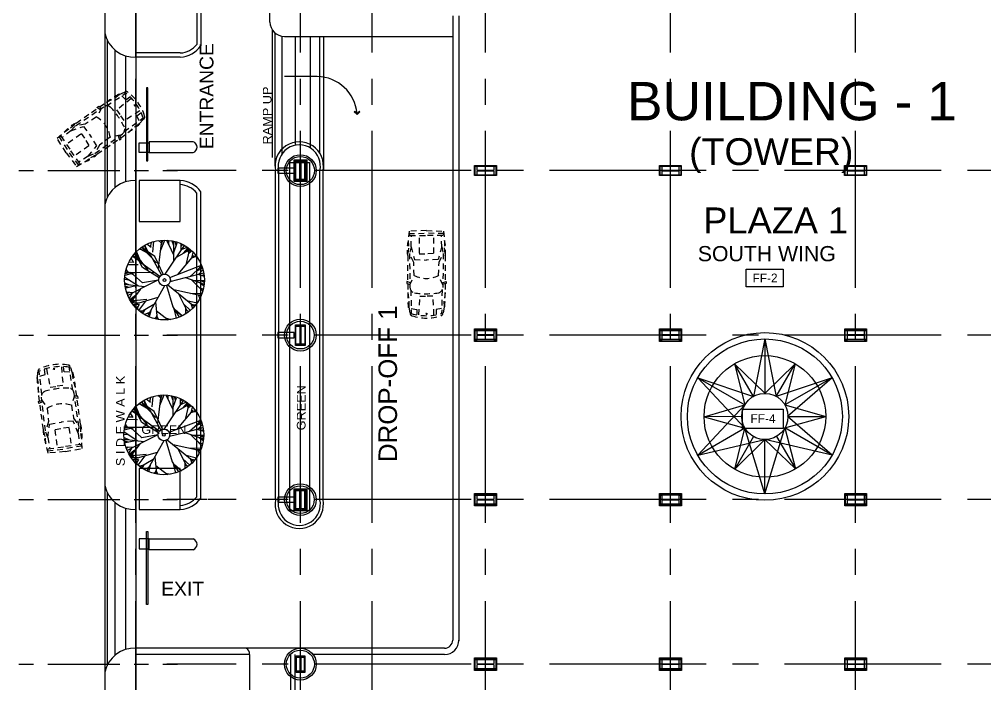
# Model space of a CAD drawing. Header units: millimetres. Extents: x 2148 to 2681, y 758 to 986.
# Drawn here: x 2287.37 to 2310.84, y 930.49 to 946.65 of the extents above; entities that cross this region are included whole.
import ezdxf

# ---------------------------------------------------------------- set-up
doc = ezdxf.new("R2010")
doc.units = ezdxf.units.MM
for name, pattern in [('CENTER2', [28.575, 19.05, -3.175, 3.175, -3.175]), ('HIDDEN', [0.375, 0.25, -0.125]), ('PHANTOMX2', [5, 2.5, -0.5, 0.5, -0.5, 0.5, -0.5])]:
    doc.linetypes.add(name, pattern=pattern)
for name, color, linetype in [('cladding', 2, 'Continuous'), ('COLUMN', 7, 'Continuous'), ('D', 1, 'Continuous'), ('DIM', 20, 'Continuous'), ('DR', 7, 'Continuous'), ('ELAYOUT', 4, 'Continuous'), ('FIXTURE', 1, 'Continuous'), ('grid', 241, 'PHANTOMX2'), ('HATCH', 8, 'Continuous'), ('S-BEAM-IDEN', 2, 'Continuous'), ('S-COLS', 6, 'Continuous'), ('S_GRID LINES', 252, 'Continuous'), ('TEXT', 6, 'Continuous'), ('WELD', 251, 'Continuous')]:
    doc.layers.add(name, color=color, linetype=linetype)
doc.styles.add('MMTX$0$ESMX$0$X-OPTA1D', font='x-opta1d')
doc.styles.add('SWISS', font='swissl.ttf')

# ---------------------------------------------------------------- blocks, each defined once
blk = doc.blocks.new('GF COLUMN')
at = {"layer": 'WELD'}
h = blk.add_hatch(color=256, dxfattribs=at)
h.paths.add_polyline_path([(7779, 40506, 0.357162), (7719, 40465), (7779, 40424)])
h.paths.add_polyline_path([(8221, 40506), (8221, 40424), (8281, 40465, 0.357162)])
h.paths.add_polyline_path([(8221, 39576), (8221, 39494, 0.357162), (8281, 39535)])
h.paths.add_polyline_path([(7779, 39576), (7719, 39535, 0.357162), (7779, 39494)])
h = blk.add_hatch(color=256, dxfattribs=at)
h.paths.add_polyline_path([(16494, 31779, 0.357162), (16535, 31719), (16576, 31779)])
h.paths.add_polyline_path([(16494, 32221), (16576, 32221), (16535, 32281, 0.357162)])
h.paths.add_polyline_path([(17424, 32221), (17506, 32221, 0.357162), (17465, 32281)])
h.paths.add_polyline_path([(17424, 31779), (17465, 31719, 0.357162), (17506, 31779)])
h = blk.add_hatch(color=256, dxfattribs=at)
h.paths.add_polyline_path([(25494, 31779, 0.357162), (25535, 31719), (25576, 31779)])
h.paths.add_polyline_path([(25494, 32221), (25576, 32221), (25535, 32281, 0.357162)])
h.paths.add_polyline_path([(26424, 32221), (26506, 32221, 0.357162), (26465, 32281)])
h.paths.add_polyline_path([(26424, 31779), (26465, 31719, 0.357162), (26506, 31779)])
h = blk.add_hatch(color=256, dxfattribs=at)
h.paths.add_polyline_path([(34494, 31779, 0.357162), (34535, 31719), (34576, 31779)])
h.paths.add_polyline_path([(34494, 32221), (34576, 32221), (34535, 32281, 0.357162)])
h.paths.add_polyline_path([(35424, 32221), (35506, 32221, 0.357162), (35465, 32281)])
h.paths.add_polyline_path([(35424, 31779), (35465, 31719, 0.357162), (35506, 31779)])
h = blk.add_hatch(color=256, dxfattribs=at)
h.paths.add_polyline_path([(7779, 24506, 0.357162), (7719, 24465), (7779, 24424)])
h.paths.add_polyline_path([(8221, 24506), (8221, 24424), (8281, 24465, 0.357162)])
h.paths.add_polyline_path([(8221, 23576), (8221, 23494, 0.357162), (8281, 23535)])
h.paths.add_polyline_path([(7779, 23576), (7719, 23535, 0.357162), (7779, 23494)])
h = blk.add_hatch(color=256, dxfattribs=at)
h.paths.add_polyline_path([(16494, 23779, 0.357162), (16535, 23719), (16576, 23779)])
h.paths.add_polyline_path([(16494, 24221), (16576, 24221), (16535, 24281, 0.357162)])
h.paths.add_polyline_path([(17424, 24221), (17506, 24221, 0.357162), (17465, 24281)])
h.paths.add_polyline_path([(17424, 23779), (17465, 23719, 0.357162), (17506, 23779)])
h = blk.add_hatch(color=256, dxfattribs=at)
h.paths.add_polyline_path([(25494, 23779, 0.357162), (25535, 23719), (25576, 23779)])
h.paths.add_polyline_path([(25494, 24221), (25576, 24221), (25535, 24281, 0.357162)])
h.paths.add_polyline_path([(26424, 24221), (26506, 24221, 0.357162), (26465, 24281)])
h.paths.add_polyline_path([(26424, 23779), (26465, 23719, 0.357162), (26506, 23779)])
h = blk.add_hatch(color=256, dxfattribs=at)
h.paths.add_polyline_path([(34494, 23779, 0.357162), (34535, 23719), (34576, 23779)])
h.paths.add_polyline_path([(34494, 24221), (34576, 24221), (34535, 24281, 0.357162)])
h.paths.add_polyline_path([(35424, 24221), (35506, 24221, 0.357162), (35465, 24281)])
h.paths.add_polyline_path([(35424, 23779), (35465, 23719, 0.357162), (35506, 23779)])
h = blk.add_hatch(color=256, dxfattribs=at)
h.paths.add_polyline_path([(16494, 15779, 0.357162), (16535, 15719), (16576, 15779)])
h.paths.add_polyline_path([(16494, 16221), (16576, 16221), (16535, 16281, 0.357162)])
h.paths.add_polyline_path([(17424, 16221), (17506, 16221, 0.357162), (17465, 16281)])
h.paths.add_polyline_path([(17424, 15779), (17465, 15719, 0.357162), (17506, 15779)])
h = blk.add_hatch(color=256, dxfattribs=at)
h.paths.add_polyline_path([(25494, 15779, 0.357162), (25535, 15719), (25576, 15779)])
h.paths.add_polyline_path([(25494, 16221), (25576, 16221), (25535, 16281, 0.357162)])
h.paths.add_polyline_path([(26424, 16221), (26506, 16221, 0.357162), (26465, 16281)])
h.paths.add_polyline_path([(26424, 15779), (26465, 15719, 0.357162), (26506, 15779)])
h = blk.add_hatch(color=256, dxfattribs=at)
h.paths.add_polyline_path([(34494, 15779, 0.357162), (34535, 15719), (34576, 15779)])
h.paths.add_polyline_path([(34494, 16221), (34576, 16221), (34535, 16281, 0.357162)])
h.paths.add_polyline_path([(35424, 16221), (35506, 16221, 0.357162), (35465, 16281)])
h.paths.add_polyline_path([(35424, 15779), (35465, 15719, 0.357162), (35506, 15779)])
at = {"layer": 'S-BEAM-IDEN', "elevation": 0}
for points in [[(7779, 40424), (7719, 40465), (7719, 39535), (7779, 39576)], [(8221, 40424), (8281, 40465), (8281, 39535), (8221, 39576)], [(7779, 24424), (7719, 24465), (7719, 23535), (7779, 23576)], [(8221, 24424), (8281, 24465), (8281, 23535), (8221, 23576)], [(16576, 24221), (16535, 24281), (17465, 24281), (17424, 24221)], [(16576, 23779), (16535, 23719), (17465, 23719), (17424, 23779)]]:
    blk.add_lwpolyline(points, close=True, dxfattribs=at)
at = {"layer": 'S-BEAM-IDEN'}
for points in [[(16576, 32221), (16535, 32281), (17465, 32281), (17424, 32221)], [(25576, 32221), (25535, 32281), (26465, 32281), (26424, 32221)], [(34576, 32221), (34535, 32281), (35465, 32281), (35424, 32221)], [(16576, 31779), (16535, 31719), (17465, 31719), (17424, 31779)], [(25576, 31779), (25535, 31719), (26465, 31719), (26424, 31779)], [(34576, 31779), (34535, 31719), (35465, 31719), (35424, 31779)], [(25576, 24221), (25535, 24281), (26465, 24281), (26424, 24221)], [(34576, 24221), (34535, 24281), (35465, 24281), (35424, 24221)], [(25576, 23779), (25535, 23719), (26465, 23719), (26424, 23779)], [(34576, 23779), (34535, 23719), (35465, 23719), (35424, 23779)], [(16576, 16221), (16535, 16281), (17465, 16281), (17424, 16221)], [(25576, 16221), (25535, 16281), (26465, 16281), (26424, 16221)], [(34576, 16221), (34535, 16281), (35465, 16281), (35424, 16221)], [(16576, 15779), (16535, 15719), (17465, 15719), (17424, 15779)], [(25576, 15779), (25535, 15719), (26465, 15719), (26424, 15779)], [(34576, 15779), (34535, 15719), (35465, 15719), (35424, 15779)]]:
    blk.add_lwpolyline(points, close=True, dxfattribs=at)
for centre, start, end in [((7774, 40449, 0), 85.0502, 163.6694), ((8226, 40449, 0), 16.3306, 94.9498), ((7774, 39551, 0), 196.3306, 274.9498), ((8226, 39551, 0), 265.0502, 343.6694), ((16551, 32226), 106.3306, 184.9498), ((17449, 32226), 355.0502, 73.6694), ((25551, 32226), 106.3306, 184.9498), ((26449, 32226), 355.0502, 73.6694), ((34551, 32226), 106.3306, 184.9498), ((35449, 32226), 355.0502, 73.6694), ((16551, 31774), 175.0502, 253.6694), ((17449, 31774), 286.3306, 4.9498), ((25551, 31774), 175.0502, 253.6694), ((26449, 31774), 286.3306, 4.9498), ((34551, 31774), 175.0502, 253.6694), ((35449, 31774), 286.3306, 4.9498), ((7774, 24449, 0), 85.0502, 163.6694), ((8226, 24449, 0), 16.3306, 94.9498), ((16551, 24226, 0), 106.3306, 184.9498), ((17449, 24226, 0), 355.0502, 73.6694), ((25551, 24226), 106.3306, 184.9498), ((26449, 24226), 355.0502, 73.6694), ((34551, 24226), 106.3306, 184.9498), ((35449, 24226), 355.0502, 73.6694), ((7774, 23551, 0), 196.3306, 274.9498), ((8226, 23551, 0), 265.0502, 343.6694), ((16551, 23774, 0), 175.0502, 253.6694), ((17449, 23774, 0), 286.3306, 4.9498), ((25551, 23774), 175.0502, 253.6694), ((26449, 23774), 286.3306, 4.9498), ((34551, 23774), 175.0502, 253.6694), ((35449, 23774), 286.3306, 4.9498), ((16551, 16226), 106.3306, 184.9498), ((17449, 16226), 355.0502, 73.6694), ((25551, 16226), 106.3306, 184.9498), ((26449, 16226), 355.0502, 73.6694), ((34551, 16226), 106.3306, 184.9498), ((35449, 16226), 355.0502, 73.6694), ((16551, 15774), 175.0502, 253.6694), ((17449, 15774), 286.3306, 4.9498), ((25551, 15774), 175.0502, 253.6694), ((26449, 15774), 286.3306, 4.9498), ((34551, 15774), 175.0502, 253.6694), ((35449, 15774), 286.3306, 4.9498)]:
    blk.add_arc(centre, 57.4, start, end, dxfattribs=at)
at = {"layer": 'S-COLS', "elevation": 0}
for points in [[(8000, 39494), (7779, 39494), (7779, 39576), (7948, 39576, 0.414214), (7977, 39605), (7977, 40395, 0.414214), (7948, 40424), (7779, 40424), (7779, 40506), (8221, 40506), (8221, 40424), (8052, 40424, 0.414214), (8023, 40395), (8023, 39605, 0.414214), (8052, 39576), (8221, 39576), (8221, 39494), (8000, 39494)], [(8000, 23494), (7779, 23494), (7779, 23576), (7948, 23576, 0.414214), (7977, 23605), (7977, 24395, 0.414214), (7948, 24424), (7779, 24424), (7779, 24506), (8221, 24506), (8221, 24424), (8052, 24424, 0.414214), (8023, 24395), (8023, 23605, 0.414214), (8052, 23576), (8221, 23576), (8221, 23494), (8000, 23494)], [(17506, 24000), (17506, 23779), (17424, 23779), (17424, 23948, 0.414214), (17395, 23977), (16605, 23977, 0.414214), (16576, 23948), (16576, 23779), (16494, 23779), (16494, 24221), (16576, 24221), (16576, 24052, 0.414214), (16605, 24023), (17395, 24023, 0.414214), (17424, 24052), (17424, 24221), (17506, 24221), (17506, 24000)]]:
    blk.add_lwpolyline(points, format="xyb", dxfattribs=at)
at = {"layer": 'S-COLS', "ltscale": 0.5}
for points in [[(17506, 40000), (17506, 39779), (17424, 39779), (17424, 39948, 0.414214), (17395, 39977), (16605, 39977, 0.414214), (16576, 39948), (16576, 39779), (16494, 39779), (16494, 40221), (16576, 40221), (16576, 40052, 0.414214), (16605, 40023), (17395, 40023, 0.414214), (17424, 40052), (17424, 40221), (17506, 40221), (17506, 40000)], [(26506, 40000), (26506, 39779), (26424, 39779), (26424, 39948, 0.414214), (26395, 39977), (25605, 39977, 0.414214), (25576, 39948), (25576, 39779), (25494, 39779), (25494, 40221), (25576, 40221), (25576, 40052, 0.414214), (25605, 40023), (26395, 40023, 0.414214), (26424, 40052), (26424, 40221), (26506, 40221), (26506, 40000)], [(35506, 40000), (35506, 39779), (35424, 39779), (35424, 39948, 0.414214), (35395, 39977), (34605, 39977, 0.414214), (34576, 39948), (34576, 39779), (34494, 39779), (34494, 40221), (34576, 40221), (34576, 40052, 0.414214), (34605, 40023), (35395, 40023, 0.414214), (35424, 40052), (35424, 40221), (35506, 40221), (35506, 40000)]]:
    blk.add_lwpolyline(points, format="xyb", dxfattribs=at)
at = {"layer": 'S-COLS', "ltscale": 0.5, "elevation": 0}
for points in [[(8000, 31520), (7786, 31520), (7786, 31576), (7956, 31576, 0.414214), (7985, 31604), (7985, 32396, 0.414214), (7956, 32424), (7786, 32424), (7786, 32480), (8214, 32480), (8214, 32424), (8044, 32424, 0.414214), (8015, 32396), (8015, 31604, 0.414214), (8044, 31576), (8214, 31576), (8214, 31520), (8000, 31520)], [(8000, 15619), (7815, 15619), (7815, 15677), (7966, 15677, 0.414214), (7984, 15695), (7984, 16305, 0.414214), (7966, 16323), (7815, 16323), (7815, 16381), (8185, 16381), (8185, 16323), (8034, 16323, 0.414214), (8016, 16305), (8016, 15695, 0.414214), (8034, 15677), (8185, 15677), (8185, 15619), (8000, 15619)]]:
    blk.add_lwpolyline(points, format="xyb", dxfattribs=at)
at = {"layer": 'S-COLS'}
for points in [[(17506, 32000), (17506, 31779), (17424, 31779), (17424, 31948, 0.414214), (17395, 31977), (16605, 31977, 0.414214), (16576, 31948), (16576, 31779), (16494, 31779), (16494, 32221), (16576, 32221), (16576, 32052, 0.414214), (16605, 32023), (17395, 32023, 0.414214), (17424, 32052), (17424, 32221), (17506, 32221), (17506, 32000)], [(26506, 32000), (26506, 31779), (26424, 31779), (26424, 31948, 0.414214), (26395, 31977), (25605, 31977, 0.414214), (25576, 31948), (25576, 31779), (25494, 31779), (25494, 32221), (25576, 32221), (25576, 32052, 0.414214), (25605, 32023), (26395, 32023, 0.414214), (26424, 32052), (26424, 32221), (26506, 32221), (26506, 32000)], [(35506, 32000), (35506, 31779), (35424, 31779), (35424, 31948, 0.414214), (35395, 31977), (34605, 31977, 0.414214), (34576, 31948), (34576, 31779), (34494, 31779), (34494, 32221), (34576, 32221), (34576, 32052, 0.414214), (34605, 32023), (35395, 32023, 0.414214), (35424, 32052), (35424, 32221), (35506, 32221), (35506, 32000)], [(26506, 24000), (26506, 23779), (26424, 23779), (26424, 23948, 0.414214), (26395, 23977), (25605, 23977, 0.414214), (25576, 23948), (25576, 23779), (25494, 23779), (25494, 24221), (25576, 24221), (25576, 24052, 0.414214), (25605, 24023), (26395, 24023, 0.414214), (26424, 24052), (26424, 24221), (26506, 24221), (26506, 24000)], [(35506, 24000), (35506, 23779), (35424, 23779), (35424, 23948, 0.414214), (35395, 23977), (34605, 23977, 0.414214), (34576, 23948), (34576, 23779), (34494, 23779), (34494, 24221), (34576, 24221), (34576, 24052, 0.414214), (34605, 24023), (35395, 24023, 0.414214), (35424, 24052), (35424, 24221), (35506, 24221), (35506, 24000)], [(17506, 16000), (17506, 15779), (17424, 15779), (17424, 15948, 0.414214), (17395, 15977), (16605, 15977, 0.414214), (16576, 15948), (16576, 15779), (16494, 15779), (16494, 16221), (16576, 16221), (16576, 16052, 0.414214), (16605, 16023), (17395, 16023, 0.414214), (17424, 16052), (17424, 16221), (17506, 16221), (17506, 16000)], [(26506, 16000), (26506, 15779), (26424, 15779), (26424, 15948, 0.414214), (26395, 15977), (25605, 15977, 0.414214), (25576, 15948), (25576, 15779), (25494, 15779), (25494, 16221), (25576, 16221), (25576, 16052, 0.414214), (25605, 16023), (26395, 16023, 0.414214), (26424, 16052), (26424, 16221), (26506, 16221), (26506, 16000)], [(35506, 16000), (35506, 15779), (35424, 15779), (35424, 15948, 0.414214), (35395, 15977), (34605, 15977, 0.414214), (34576, 15948), (34576, 15779), (34494, 15779), (34494, 16221), (34576, 16221), (34576, 16052, 0.414214), (34605, 16023), (35395, 16023, 0.414214), (35424, 16052), (35424, 16221), (35506, 16221), (35506, 16000)]]:
    blk.add_lwpolyline(points, format="xyb", dxfattribs=at)
blk = doc.blocks.new('CAR-PL4')
at = {"layer": 'DR', "color": 8, "linetype": 'HIDDEN'}
for p, q in [((-1.106, -0.352), (-1.073, -0.343)), ((-1.084, -0.357), (-1.024, -0.06)), ((-1.074, -0.615), (-1.084, -0.357)), ((-0.972, -0.074), (-1.039, -0.108)), ((-0.991, -1.103), (-0.972, -0.074)), ((-0.973, -0.292), (-0.73, -0.253)), ((-0.73, -0.253), (-0.73, -0.034)), ((-0.637, -0.02), (-0.591, -0.835)), ((-0.34, -0.081), (-0.31, -0.024)), ((-0.307, -0.073), (-0.34, -0.081)), ((-0.303, -0.073), (-0.271, -0.081)), ((-0.271, -0.081), (-0.301, -0.024)), ((0.027, -0.02), (-0.019, -0.835)), ((0.12, -0.253), (0.119, -0.034)), ((0.362, -0.292), (0.12, -0.253)), ((0.361, -0.074), (0.428, -0.108)), ((0.381, -1.103), (0.361, -0.074)), ((0.473, -0.357), (0.413, -0.06)), ((0.495, -0.352), (0.462, -0.343)), ((0.463, -0.615), (0.473, -0.357)), ((-1.127, -1.001), (-1.074, -0.615)), ((-0.591, -0.835), (-0.295, -0.833)), ((-0.019, -0.835), (-0.316, -0.833)), ((0.516, -1.001), (0.463, -0.615)), ((-1.13, -1.385), (-1.127, -1.001)), ((-1.032, -1.366), (-1.03, -1.221)), ((0.421, -1.366), (0.42, -1.221)), ((0.519, -1.385), (0.516, -1.001)), ((-1.174, -1.393), (-1.024, -1.365)), ((-1.174, -1.485), (-1.174, -1.393)), ((-0.999, -1.426), (-1.174, -1.485)), ((-1.133, -1.81), (-1.13, -1.47)), ((-1.047, -2.715), (-1.033, -1.437)), ((-1.032, -1.337), (-0.843, -1.75)), ((0.421, -1.337), (0.232, -1.75)), ((0.388, -1.426), (0.563, -1.485)), ((0.563, -1.393), (0.414, -1.365)), ((0.436, -2.715), (0.422, -1.437)), ((0.522, -1.81), (0.52, -1.47)), ((0.563, -1.485), (0.563, -1.393)), ((-1.128, -2.637), (-1.133, -1.81)), ((-0.843, -1.75), (-0.863, -2.33)), ((0.232, -1.75), (0.252, -2.33)), ((0.517, -2.637), (0.522, -1.81)), ((-0.863, -2.33), (-1.041, -2.697)), ((-0.98, -3.015), (-0.828, -2.453)), ((-0.828, -2.453), (-0.302, -2.428)), ((0.217, -2.453), (-0.309, -2.428)), ((0.369, -3.015), (0.217, -2.453)), ((0.252, -2.33), (0.43, -2.697)), ((-1.094, -2.961), (-1.128, -2.637)), ((-1.102, -3.289), (-1.094, -2.961)), ((-0.98, -3.015), (-1.047, -2.715)), ((-0.618, -2.711), (-0.304, -2.7)), ((-0.616, -3.41), (-0.618, -2.711)), ((0.007, -2.711), (-0.306, -2.7)), ((0.005, -3.41), (0.007, -2.711)), ((0.369, -3.015), (0.436, -2.715)), ((0.483, -2.961), (0.517, -2.637)), ((0.491, -3.289), (0.483, -2.961)), ((-1.059, -3.702), (-1.102, -3.289)), ((-0.98, -3.015), (-0.962, -3.514)), ((0.369, -3.015), (0.351, -3.514)), ((0.448, -3.702), (0.491, -3.289)), ((-1.076, -3.594), (-0.301, -3.614)), ((-1.074, -3.597), (-1.032, -3.514)), ((-0.304, -3.733), (-1.059, -3.702)), ((-1.032, -3.514), (-0.302, -3.514)), ((0.465, -3.594), (-0.31, -3.614)), ((0.421, -3.514), (-0.309, -3.514)), ((-0.307, -3.733), (0.448, -3.702)), ((0.463, -3.597), (0.421, -3.514))]:
    blk.add_line(p, q, dxfattribs=at)
for centre, radius, start, end in [((-0.926, -0.08), 0.1, 99.1082, 168.6925), ((-0.305, -2.397), 2.416, 73.9881, 106.0119), ((-0.305, -1.881), 2.004, 71.4744, 108.5256), ((0.315, -0.08), 0.1, 11.3075, 80.8918), ((4.35, -0.819), 5.477, 175.0805, 181.8902), ((-4.96, -0.819), 5.477, 358.1098, 4.9195), ((-0.772, -1.237), 0.259, 103.928, 176.4903), ((-0.305, -4.704), 3.756, 81.9077, 98.0923), ((0.161, -1.237), 0.259, 3.5097, 76.072), ((-0.305, -2.814), 1.192, 63.3754, 116.6246), ((0.437, -2.887), 1.591, 170.8054, 194.642), ((-1.048, -2.887), 1.591, 345.358, 9.1946)]:
    blk.add_arc(centre, radius, start, end, dxfattribs=at)

msp = doc.modelspace()

# ---------------------------------------------------------------- linework, layer by layer
at = {"ltscale": 0.5}
for p, q in [((2291.2826969, 945.8294818, 0), (2290.2018229, 945.8294818, 0)), ((2291.2826969, 945.729311, 0), (2290.2018229, 945.729311, 0))]:
    msp.add_line(p, q, dxfattribs=at)
for p, q in [((2293.9634346, 931.2044305, 0), (2293.9634346, 928.8276861, 0)), ((2294.0652842, 931.2044305, 0), (2294.0652842, 928.8276861, 0))]:
    msp.add_line(p, q)
msp.add_lwpolyline([(2305.0392158, 940.5693263), (2305.9413746, 940.5693263), (2305.9413746, 940.1422944), (2305.0392158, 940.1422944)], close=True, dxfattribs=at)
at = {"ltscale": 0.5, "elevation": 0}
msp.add_lwpolyline([(2304.9459822, 937.1716919), (2305.9383569, 937.1716919), (2305.9383569, 936.7019568), (2304.9459822, 936.7019568)], close=True, dxfattribs=at)
at = {"layer": 'cladding', "elevation": 0}
for points in [[(2294.0521861, 943.0320735), (2293.6523957, 943.0320735), (2293.6523957, 942.9065485), (2294.0521861, 942.9065485)], [(2294.0521861, 939.0320735), (2293.6523957, 939.0320735), (2293.6523957, 938.9065485), (2294.0521861, 938.9065485)], [(2294.0521861, 935.0320735), (2293.6523957, 935.0320735), (2293.6523957, 934.9065485), (2294.0521861, 934.9065485)]]:
    msp.add_lwpolyline(points, close=True, dxfattribs=at)
at = {"layer": 'COLUMN', "color": 2, "lineweight": -3, "ltscale": 0.05, "elevation": 0}
msp.add_lwpolyline([(2290.2018229, 960.9754912), (2290.2018229, 924.9517089)], dxfattribs=at)
at = {"layer": 'COLUMN', "color": 4, "lineweight": -3, "ltscale": 0.05, "elevation": 0}
for points in [[(2294.3581661, 943.234795), (2294.3581661, 942.703827), (2294.0521861, 942.703827), (2294.0521861, 943.234795)], [(2298.436025, 943.092301), (2298.966993, 943.092301), (2298.966993, 942.846321), (2298.436025, 942.846321)], [(2302.930635, 943.092301), (2303.461603, 943.092301), (2303.461603, 942.846321), (2302.930635, 942.846321)], [(2307.430635, 943.092301), (2307.961603, 943.092301), (2307.961603, 942.846321), (2307.430635, 942.846321)], [(2294.0821385, 939.221841), (2294.3208795, 939.221841), (2294.3208795, 938.716781), (2294.0821385, 938.716781)], [(2298.436025, 939.122301), (2298.966993, 939.122301), (2298.966993, 938.816321), (2298.436025, 938.816321)], [(2302.9360249, 939.122301), (2303.4669929, 939.122301), (2303.4669929, 938.816321), (2302.9360249, 938.816321)], [(2307.4360249, 939.122301), (2307.9669929, 939.122301), (2307.9669929, 938.816321), (2307.4360249, 938.816321)], [(2298.436025, 935.122301), (2298.966993, 935.122301), (2298.966993, 934.816321), (2298.436025, 934.816321)], [(2302.9360249, 935.122301), (2303.4669929, 935.122301), (2303.4669929, 934.816321), (2302.9360249, 934.816321)], [(2302.9360249, 935.122301), (2303.4669929, 935.122301), (2303.4669929, 934.816321), (2302.9360249, 934.816321)], [(2307.4360249, 935.122301), (2307.9669929, 935.122301), (2307.9669929, 934.816321), (2307.4360249, 934.816321)], [(2294.0966482, 931.172311), (2294.3063697, 931.172311), (2294.3063697, 930.766311), (2294.0966482, 930.766311)], [(2298.436025, 931.122301), (2298.966993, 931.122301), (2298.966993, 930.816321), (2298.436025, 930.816321)], [(2302.9360249, 931.122301), (2303.4669929, 931.122301), (2303.4669929, 930.816321), (2302.9360249, 930.816321)], [(2307.4360249, 931.122301), (2307.9669929, 931.122301), (2307.9669929, 930.816321), (2307.4360249, 930.816321)]]:
    msp.add_lwpolyline(points, close=True, dxfattribs=at)
at = {"layer": 'COLUMN', "color": 2, "lineweight": -3, "ltscale": 0.05, "elevation": 0}
for points in [[(2294.091019, 943.222295), (2294.311999, 943.222295), (2294.311999, 942.716327), (2294.091019, 942.716327)], [(2298.448525, 943.079801), (2298.954493, 943.079801), (2298.954493, 942.858821), (2298.448525, 942.858821)], [(2302.948525, 943.079801), (2303.454493, 943.079801), (2303.454493, 942.858821), (2302.948525, 942.858821)], [(2307.448525, 943.079801), (2307.954493, 943.079801), (2307.954493, 942.858821), (2307.448525, 942.858821)], [(2294.0946385, 939.209341), (2294.3083795, 939.209341), (2294.3083795, 938.729281), (2294.0946385, 938.729281)], [(2298.448525, 939.079801), (2298.954493, 939.079801), (2298.954493, 938.858821), (2298.448525, 938.858821)], [(2302.948525, 939.079801), (2303.454493, 939.079801), (2303.454493, 938.858821), (2302.948525, 938.858821)], [(2307.448525, 939.079801), (2307.954493, 939.079801), (2307.954493, 938.858821), (2307.448525, 938.858821)], [(2294.091019, 935.222295), (2294.311999, 935.222295), (2294.311999, 934.716327), (2294.091019, 934.716327)], [(2298.448525, 935.079801), (2298.954493, 935.079801), (2298.954493, 934.841321), (2298.448525, 934.841321)], [(2303.454493, 935.079801), (2302.948525, 935.079801), (2302.948525, 934.858821), (2303.454493, 934.858821)], [(2307.954493, 935.079801), (2307.448525, 935.079801), (2307.448525, 934.858821), (2307.954493, 934.858821)], [(2294.1091482, 931.159811), (2294.2938697, 931.159811), (2294.2938697, 930.778811), (2294.1091482, 930.778811)], [(2298.448525, 931.079801), (2298.954493, 931.079801), (2298.954493, 930.858821), (2298.448525, 930.858821)], [(2302.948525, 931.079801), (2303.454493, 931.079801), (2303.454493, 930.858821), (2302.948525, 930.858821)], [(2307.448525, 931.079801), (2307.954493, 931.079801), (2307.954493, 930.858821), (2307.448525, 930.858821)]]:
    msp.add_lwpolyline(points, close=True, dxfattribs=at)
at = {"layer": 'COLUMN', "color": 4, "lineweight": -3, "ltscale": 0.05}
msp.add_lwpolyline([(2294.3575631, 935.2342803), (2294.3575631, 934.7033123), (2294.0515831, 934.7033123), (2294.0515831, 935.2342803)], close=True, dxfattribs=at)
at = {"layer": 'D', "ltscale": 0.5}
for p, q in [((2289.4518229, 961.5996141, 0), (2289.4518229, 924.7757136, 0)), ((2290.2018229, 945.729311, 0), (2290.2018229, 954.835514, 0)), ((2290.2018229, 942.7294087, 0), (2290.2018229, 930.729311, 0)), ((2291.0388953, 940.274483), (2291.4081042, 940.366402)), ((2291.0227091, 936.5101693), (2291.391918, 936.6020882))]:
    msp.add_line(p, q, dxfattribs=at)
at = {"layer": 'D', "color": 8, "ltscale": 0.5}
for p, q in [((2290.5657933, 940.9042739), (2290.356652, 941.1124733)), ((2290.3928827, 941.0516287), (2290.368079, 941.12007)), ((2290.504018, 940.9372673), (2290.4117965, 941.1470638)), ((2290.5278755, 940.942021), (2290.4238078, 941.1539337)), ((2290.5712905, 941.0961684), (2290.4695184, 941.1780671)), ((2290.5598144, 941.1054036), (2290.5791334, 941.2241278)), ((2290.6111076, 940.9872099), (2290.6370982, 941.2423863)), ((2290.8272008, 941.2069281), (2290.7530487, 941.2674217)), ((2290.7541004, 940.5959138), (2290.8355149, 941.2764216)), ((2290.8050316, 941.0216253), (2290.9038709, 941.2785195)), ((2290.8207359, 941.1528906), (2290.8610136, 941.2777685)), ((2291.1233941, 940.9155574), (2290.952664, 941.2770681)), ((2291.0041912, 941.1679623), (2290.9654559, 941.2499821)), ((2291.0041912, 941.1679623), (2291.0042133, 941.2728545)), ((2291.1255273, 941.1399418), (2291.0877754, 941.2496391)), ((2291.1220053, 940.7694701), (2291.1265884, 941.2515602)), ((2291.1220053, 940.7694701), (2291.3827959, 941.1495349)), ((2291.1239993, 940.97922), (2291.2054614, 941.2122887)), ((2291.1822556, 941.1458954), (2291.1587949, 941.2432165)), ((2291.1705253, 941.194556), (2291.1832316, 941.23609)), ((2291.3001487, 941.0290886), (2291.3052737, 941.1895596)), ((2291.3034273, 941.1317453), (2291.3418172, 941.1717913)), ((2291.3131877, 941.0480911), (2291.4468039, 941.1093566)), ((2291.3570765, 940.9599953), (2291.4768087, 941.0880044)), ((2291.4882144, 940.9643065), (2291.4695638, 941.0933183)), ((2290.3150035, 940.7533337), (2290.1171126, 940.8820826)), ((2290.3225862, 940.7764482), (2290.1253745, 940.8931826)), ((2290.2223898, 940.9005057), (2290.15742, 940.9333443)), ((2290.3479269, 940.7111596), (2290.1663333, 940.9437769)), ((2290.5036933, 940.5522119), (2290.2001833, 940.9280005)), ((2290.3150035, 940.7533337), (2290.2171044, 940.9980148)), ((2290.2171044, 940.9980148), (2290.2952929, 940.8025969)), ((2290.2546309, 940.8605865), (2290.2246605, 941.0054103)), ((2290.4286437, 941.0148295), (2290.2884639, 941.0619648)), ((2290.5278755, 940.942021), (2290.2967127, 941.0685788)), ((2290.2967127, 941.0685788), (2290.481334, 940.9675017)), ((2290.7048973, 940.7305568), (2290.3682518, 941.0769745)), ((2290.8245593, 940.4308709), (2290.5657933, 940.9042739)), ((2291.1879006, 940.8655031), (2291.4907259, 941.0346444)), ((2291.2304729, 940.4513417), (2291.6130734, 940.9070088)), ((2291.4217732, 940.6791753), (2291.5108805, 941.0615777)), ((2291.4511007, 941.012512), (2291.4977498, 941.0720505)), ((2291.4511007, 941.012512), (2291.5517109, 941.0265067)), ((2291.4882144, 940.9643065), (2291.556419, 941.0222017)), ((2291.5656721, 940.8505551), (2291.5980343, 940.9815258)), ((2291.5656721, 940.8505551), (2291.6741982, 940.8922477)), ((2291.6199351, 940.8714014), (2291.6596715, 940.9110419)), ((2291.6395087, 940.878921), (2291.6842235, 940.8787005)), ((2290.2601519, 940.6761267), (2290.0037007, 940.6809499)), ((2290.1489687, 940.7412346), (2290.028784, 940.7363043)), ((2290.1567597, 940.728733), (2290.0876676, 940.8395989)), ((2290.7868514, 940.397447), (2290.3479269, 940.7111596)), ((2290.9134147, 940.4512654), (2291.1220053, 940.7694701)), ((2291.5205012, 940.3969214), (2291.7800867, 940.6269809)), ((2291.7461194, 940.5968772), (2291.7925264, 940.6872357)), ((2291.7461194, 940.5968772), (2291.8177155, 940.6212695)), ((2290.2027108, 940.487735), (2289.935811, 940.4204421)), ((2290.0705095, 940.4878984), (2289.9417002, 940.4628995)), ((2290.6314577, 940.4872048), (2289.9460977, 940.4880523)), ((2290.0160867, 940.4879657), (2289.96493, 940.5688422)), ((2291.4081042, 940.366402), (2291.8529322, 940.4871873)), ((2291.6655208, 940.5254461), (2291.8258665, 940.5962371)), ((2291.7119617, 940.4489092), (2291.8651373, 940.4008004)), ((2291.7342023, 940.4549482), (2291.836123, 940.5608676)), ((2291.8099514, 940.418133), (2291.8604214, 940.44116)), ((2290.0335288, 940.3075781), (2289.9293921, 940.3201451)), ((2290.2698027, 940.1589436), (2289.9313958, 940.3718276)), ((2290.4150006, 940.1427892), (2289.9358451, 940.1960989)), ((2290.0340651, 940.1281524), (2289.9402631, 940.1631238)), ((2290.0467841, 940.1837561), (2289.9424106, 940.2344008)), ((2289.9871641, 940.1456381), (2289.9444053, 940.1380085)), ((2290.0335288, 940.3075781), (2289.9567508, 940.3558773)), ((2290.2065275, 940.1659834), (2289.9653666, 940.1130828)), ((2290.4150006, 940.1427892), (2290.0063833, 939.9294985)), ((2290.75594, 940.3116816), (2290.4150006, 940.1427892)), ((2290.9463317, 940.1727644), (2291.0976548, 939.6549116)), ((2291.4081042, 940.366402), (2291.8647093, 940.2116647)), ((2291.5464688, 940.3195121), (2291.8314031, 940.0390638)), ((2291.606766, 940.2990782), (2291.8536608, 940.2990782)), ((2291.7589915, 940.247491), (2291.8500896, 940.1756591)), ((2291.783329, 940.2990782), (2291.8674593, 940.2448206)), ((2291.8253941, 940.2719494), (2291.8687946, 940.2702401)), ((2290.1358783, 939.9970925), (2289.9759521, 940.011264)), ((2290.0335701, 940.0061583), (2289.989206, 939.9728521)), ((2290.1154482, 939.9864283), (2290.0385891, 939.8611309)), ((2290.1976397, 939.9322837), (2290.0561859, 939.8287804)), ((2290.3117531, 940.0888959), (2290.1074898, 939.8085596)), ((2291.1228783, 940.0763641), (2291.7921398, 939.9286884)), ((2291.2337468, 939.9854915), (2291.4496901, 939.553399)), ((2291.5415544, 939.9839813), (2291.816674, 939.9925243)), ((2291.6706504, 939.9554956), (2291.8018245, 939.9523148)), ((2291.7237948, 939.9437691), (2291.7564345, 939.8538099)), ((2291.7454084, 940.1237046), (2291.8100545, 940.0600763)), ((2291.7454084, 940.1237046), (2291.8444339, 940.0891166)), ((2290.1776208, 939.8026111), (2290.0517799, 939.8366107)), ((2290.134218, 939.8452421), (2290.0695111, 939.8060759)), ((2290.4686651, 939.8343511), (2290.0783322, 939.7917832)), ((2290.134218, 939.8452421), (2290.1082494, 939.7470388)), ((2290.1776208, 939.8026111), (2290.1119582, 939.741848)), ((2290.2812535, 939.712061), (2290.1473454, 939.6956517)), ((2290.2812535, 939.712061), (2290.2268372, 939.6093233)), ((2291.3626021, 939.7276581), (2291.5302218, 939.5713795)), ((2291.4450817, 939.8122724), (2291.6945436, 939.752613)), ((2291.534801, 939.7387345), (2291.5785341, 939.6156395)), ((2291.5397325, 939.724854), (2291.6581824, 939.7039185)), ((2290.2540453, 939.6606922), (2290.2099223, 939.6260006)), ((2290.2442309, 939.6421626), (2290.2390832, 939.5977446)), ((2290.5114408, 939.502472), (2290.4161657, 939.4672452)), ((2291.0976548, 939.6549116), (2291.2573294, 939.406736)), ((2291.1266042, 939.6099168), (2291.3252817, 939.4367683)), ((2291.1266042, 939.6099168), (2291.1828498, 939.3806276)), ((2291.3252817, 939.4367683), (2291.1666052, 939.5750556)), ((2291.4109514, 939.6309135), (2291.4091953, 939.4830316)), ((2291.4338905, 939.5850133), (2291.4903153, 939.5390167)), ((2290.9690812, 939.3507421), (2290.9597562, 939.3401819)), ((2290.9683626, 939.3606241), (2290.9697999, 939.34086)), ((2290.9690812, 939.3507421), (2290.9771068, 939.3414192)), ((2290.5496071, 937.1399602), (2290.3404658, 937.3481596)), ((2290.3766964, 937.2873149), (2290.3518927, 937.3557563)), ((2290.4878317, 937.1729536), (2290.3956102, 937.38275)), ((2290.5116893, 937.1777072), (2290.4076216, 937.38962)), ((2290.5551043, 937.3318547), (2290.4533322, 937.4137534)), ((2290.5436282, 937.3410898), (2290.5629472, 937.459814)), ((2290.5949214, 937.2228961), (2290.620912, 937.4780725)), ((2290.8110146, 937.4426143), (2290.7368625, 937.5031079)), ((2290.7379141, 936.8316001), (2290.8193287, 937.5121078)), ((2290.7888454, 937.2573116), (2290.8876847, 937.5142057)), ((2290.8045497, 937.3885769), (2290.8448274, 937.5134548)), ((2291.1072078, 937.1512436), (2290.9364777, 937.5127544)), ((2290.988005, 937.4036485), (2290.9492696, 937.4856683)), ((2290.988005, 937.4036485), (2290.9880271, 937.5085408)), ((2291.109341, 937.3756281), (2291.0715892, 937.4853254)), ((2291.105819, 937.0051564), (2291.1104022, 937.4872465)), ((2291.105819, 937.0051564), (2291.3666096, 937.3852212)), ((2291.1078131, 937.2149063), (2291.1892751, 937.447975)), ((2291.1660694, 937.3815817), (2291.1426087, 937.4789028)), ((2291.154339, 937.4302422), (2291.1670453, 937.4717763)), ((2291.2839625, 937.2647748), (2291.2890875, 937.4252459)), ((2291.287241, 937.3674315), (2291.325631, 937.4074776)), ((2291.2970015, 937.2837774), (2291.4306177, 937.3450428)), ((2291.3408902, 937.1956816), (2291.4606224, 937.3236906)), ((2291.4720282, 937.1999927), (2291.4533775, 937.3290046)), ((2290.2988173, 936.9890199), (2290.1009264, 937.1177688)), ((2290.3064, 937.0121345), (2290.1091882, 937.1288688)), ((2290.2062035, 937.136192), (2290.1412338, 937.1690306)), ((2290.3317406, 936.9468459), (2290.150147, 937.1794632)), ((2290.4875071, 936.7878981), (2290.183997, 937.1636867)), ((2290.2988173, 936.9890199), (2290.2009181, 937.2337011)), ((2290.2009181, 937.2337011), (2290.2791066, 937.0382832)), ((2290.2384447, 937.0962728), (2290.2084743, 937.2410965)), ((2290.4124575, 937.2505158), (2290.2722776, 937.2976511)), ((2290.5116893, 937.1777072), (2290.2805265, 937.304265)), ((2290.2805265, 937.304265), (2290.4651478, 937.2031879)), ((2290.688711, 936.9662431), (2290.3520656, 937.3126608)), ((2290.808373, 936.6665571), (2290.5496071, 937.1399602)), ((2291.1717143, 937.1011893), (2291.4745396, 937.2703307)), ((2291.2142867, 936.6870279), (2291.5968872, 937.1426951)), ((2291.4055869, 936.9148615), (2291.4946943, 937.297264)), ((2291.4349144, 937.2481982), (2291.4815636, 937.3077368)), ((2291.4349144, 937.2481982), (2291.5355246, 937.262193)), ((2291.4720282, 937.1999927), (2291.5402328, 937.2578879)), ((2291.5494859, 937.0862414), (2291.5818481, 937.2172121)), ((2291.5494859, 937.0862414), (2291.6580119, 937.127934)), ((2291.6037489, 937.1070877), (2291.6434853, 937.1467281)), ((2291.6233224, 937.1146073), (2291.6680372, 937.1143868)), ((2290.2439657, 936.9118129), (2289.9875144, 936.9166361)), ((2290.1327825, 936.9769208), (2290.0125978, 936.9719906)), ((2290.1405735, 936.9644193), (2290.0714813, 937.0752851)), ((2290.7706651, 936.6331333), (2290.3317406, 936.9468459)), ((2290.8972284, 936.6869516), (2291.105819, 937.0051564)), ((2291.504315, 936.6326077), (2291.7639004, 936.8626671)), ((2291.7299332, 936.8325634), (2291.7763402, 936.922922)), ((2291.7299332, 936.8325634), (2291.8015293, 936.8569557)), ((2290.1865245, 936.7234212), (2289.9196247, 936.6561284)), ((2290.0543232, 936.7235847), (2289.9255139, 936.6985858)), ((2290.6152715, 936.7228911), (2289.9299114, 936.7237385)), ((2289.9999005, 936.723652), (2289.9487438, 936.8045285)), ((2291.391918, 936.6020882), (2291.8367459, 936.7228735)), ((2291.6493345, 936.7611323), (2291.8096803, 936.8319234)), ((2291.6957755, 936.6845955), (2291.848951, 936.6364866)), ((2291.718016, 936.6906345), (2291.8199368, 936.7965538)), ((2291.7937651, 936.6538192), (2291.8442352, 936.6768463)), ((2290.0173425, 936.5432643), (2289.9132058, 936.5558314)), ((2290.2536164, 936.3946299), (2289.9152095, 936.6075138)), ((2290.3988143, 936.3784755), (2289.9196589, 936.4317851)), ((2290.0178788, 936.3638386), (2289.9240769, 936.39881)), ((2290.0305978, 936.4194424), (2289.9262244, 936.470087)), ((2290.0173425, 936.5432643), (2289.9405645, 936.5915636)), ((2290.1903413, 936.4016697), (2289.9491804, 936.348769)), ((2290.7397537, 936.5473678), (2290.3988143, 936.3784755)), ((2290.9301455, 936.4084507), (2291.0814686, 935.8905978)), ((2291.391918, 936.6020882), (2291.8485231, 936.4473509)), ((2291.5302825, 936.5551983), (2291.8152168, 936.2747501)), ((2291.5905797, 936.5347644), (2291.8374746, 936.5347644)), ((2291.7428052, 936.4831773), (2291.8339034, 936.4113453)), ((2291.7671427, 936.5347644), (2291.8512731, 936.4805068)), ((2291.8092079, 936.5076356), (2291.8526084, 936.5059264)), ((2289.9709779, 936.3813243), (2289.9282191, 936.3736947)), ((2290.119692, 936.2327787), (2289.9597658, 936.2469502)), ((2290.0173839, 936.2418445), (2289.9730198, 936.2085383)), ((2290.3988143, 936.3784755), (2289.9901971, 936.1651847)), ((2290.0992619, 936.2221146), (2290.0224029, 936.0968172)), ((2290.1814535, 936.16797), (2290.0399996, 936.0644667)), ((2290.2955669, 936.3245822), (2290.0913035, 936.0442459)), ((2291.106692, 936.3120503), (2291.7759536, 936.1643747)), ((2291.2175606, 936.2211777), (2291.4335039, 935.7890853)), ((2291.5253681, 936.2196675), (2291.8004878, 936.2282106)), ((2291.6544641, 936.1911819), (2291.7856383, 936.188001)), ((2291.7076085, 936.1794553), (2291.7402482, 936.0894961)), ((2291.7292221, 936.3593908), (2291.7938682, 936.2957625)), ((2291.7292221, 936.3593908), (2291.8282477, 936.3248029)), ((2290.1614345, 936.0382974), (2290.0355936, 936.072297)), ((2290.1180318, 936.0809284), (2290.0533248, 936.0417621)), ((2290.4524789, 936.0700373), (2290.062146, 936.0274694)), ((2290.1180318, 936.0809284), (2290.0920631, 935.9827251)), ((2290.1614345, 936.0382974), (2290.0957719, 935.9775342)), ((2290.2650673, 935.9477473), (2290.1311592, 935.9313379)), ((2290.2650673, 935.9477473), (2290.2106509, 935.8450096)), ((2291.3464158, 935.9633444), (2291.5140355, 935.8070657)), ((2291.4288954, 936.0479586), (2291.6783574, 935.9882992)), ((2291.5186148, 935.9744208), (2291.5623478, 935.8513258)), ((2291.5235462, 935.9605403), (2291.6419961, 935.9396048)), ((2290.2378591, 935.8963784), (2290.1937361, 935.8616869)), ((2290.2280447, 935.8778489), (2290.222897, 935.8334308)), ((2290.4952545, 935.7381583), (2290.3999795, 935.7029314)), ((2291.0814686, 935.8905978), (2291.2411432, 935.6424223)), ((2291.110418, 935.845603), (2291.3090954, 935.6724546)), ((2291.110418, 935.845603), (2291.1666635, 935.6163138)), ((2291.3090954, 935.6724546), (2291.150419, 935.8107419)), ((2291.3947651, 935.8665997), (2291.393009, 935.7187179)), ((2291.4177043, 935.8206996), (2291.474129, 935.7747029)), ((2290.952895, 935.5864283), (2290.9435699, 935.5758682)), ((2290.9521763, 935.5963104), (2290.9536137, 935.5765463)), ((2290.952895, 935.5864283), (2290.9609206, 935.5771054))]:
    msp.add_line(p, q, dxfattribs=at)
at = {"layer": 'D', "color": 8, "ltscale": 0.5, "elevation": 0}
msp.add_lwpolyline([(2293.9467076, 943.1665525), (2294.4267076, 943.1665525), (2294.4267076, 934.695481), (2293.9467076, 934.695481)], close=True, dxfattribs=at)
at = {"layer": 'D', "color": 8, "ltscale": 0.5}
for points in [[(2290.8644647, 940.447623), (2290.6649382, 940.8775481), (2290.3377363, 941.099375)], [(2290.765431, 940.3598406), (2290.3625604, 940.6095238), (2290.1816071, 940.9609838)], [(2291.02711, 940.3739903), (2291.8003961, 940.6681183)], [(2290.7559029, 940.3084171), (2290.3639807, 940.2382462), (2290.1428705, 940.438016), (2289.9546848, 940.5287984)], [(2290.9825383, 940.1913928), (2291.6251729, 939.6646619)], [(2290.2698086, 939.7458057), (2290.1012665, 939.7570122)], [(2290.7390207, 939.8824053), (2290.1379173, 939.7074088)], [(2290.2287802, 939.7338613), (2290.162712, 939.6772599)], [(2290.438469, 939.794907), (2290.2698086, 939.5703856)], [(2290.6428204, 939.7130004), (2290.3256397, 939.5261904)], [(2290.6794673, 939.7775341), (2290.7207856, 939.3548957)], [(2290.2957719, 939.5490024), (2290.4126307, 939.5774255), (2290.3617135, 939.5009673)], [(2290.3812701, 939.558955), (2290.2957719, 939.5490024)], [(2290.5304161, 939.5150607), (2290.4158917, 939.4674026)], [(2290.5750871, 939.5937245), (2290.5276071, 939.4123908)], [(2290.7109545, 939.4554568), (2290.683437, 939.3626563)], [(2290.7001265, 939.5662149), (2290.9917403, 939.3427062)], [(2290.6914397, 939.3896446), (2290.6560228, 939.3693381)], [(2290.7137727, 939.4266303), (2290.7560307, 939.3489622)], [(2290.943731, 939.3795031), (2291.0521788, 939.3504051)], [(2290.8482784, 936.6833092), (2290.6487519, 937.1132343), (2290.3215501, 937.3350613)], [(2290.7492447, 936.5955269), (2290.3463741, 936.8452101), (2290.1654209, 937.1966701)], [(2291.0109237, 936.6096766), (2291.7842098, 936.9038045)], [(2290.7397166, 936.5441034), (2290.3477944, 936.4739324), (2290.1266843, 936.6737023), (2289.9384986, 936.7644846)], [(2290.966352, 936.427079), (2291.6089866, 935.9003482)], [(2290.2536224, 935.981492), (2290.0850802, 935.9926985)], [(2290.7228344, 936.1180916), (2290.1217311, 935.943095)], [(2290.212594, 935.9695475), (2290.1465258, 935.9129462)], [(2290.4222827, 936.0305933), (2290.2536224, 935.8060719)], [(2290.6266342, 935.9486867), (2290.3094535, 935.7618766)], [(2290.663281, 936.0132203), (2290.7045994, 935.590582)], [(2290.2795856, 935.7846887), (2290.3964445, 935.8131118), (2290.3455273, 935.7366536)], [(2290.3650839, 935.7946413), (2290.2795856, 935.7846887)], [(2290.5142299, 935.750747), (2290.3997055, 935.7030889)], [(2290.5589008, 935.8294108), (2290.5114209, 935.648077)], [(2290.6947682, 935.6911431), (2290.6672508, 935.5983425)], [(2290.6839402, 935.8019011), (2290.975554, 935.5783924)], [(2290.6752534, 935.6253308), (2290.6398366, 935.6050244)], [(2290.6975864, 935.6623166), (2290.7398444, 935.5846485)], [(2290.9275448, 935.6151893), (2291.0359925, 935.5860913)]]:
    msp.add_lwpolyline(points, dxfattribs=at)
at = {"layer": 'D', "ltscale": 0.5}
for points in [[(2290.8994336, 940.1648863), (2290.4832991, 939.4320894)], [(2290.8832474, 936.4005726), (2290.4671128, 935.6677757)]]:
    msp.add_lwpolyline(points, dxfattribs=at)
for centre, radius in [((2290.8994336, 940.3084171), 0.9701125), ((2290.8994336, 940.3084171), 0.1435308), ((2290.8994336, 940.3084171), 0.0340223), ((2290.8832474, 936.5441034), 0.9701125), ((2290.8832474, 936.5441034), 0.1435308), ((2290.8832474, 936.5441034), 0.0340223)]:
    msp.add_circle(centre, radius, dxfattribs=at)
for centre, start, end in [((2290.1636299, 946.4547324, 0), 191.51422635, 273.01380767), ((2290.1636299, 942.0038895, 0), 86.98619233, 168.48577365), ((2290.1636299, 935.4547324, 0), 191.51422635, 273.01380767), ((2290.1636299, 930.6302558, 0), 86.98619233, 168.48577365)]:
    msp.add_arc(centre, 0.7264262, start, end, dxfattribs=at)
at = {"layer": 'DIM', "linetype": 'CENTER2', "ltscale": 0.2}
msp.add_line((2294.201509, 922.9776771, 0), (2294.201509, 977.7411715, 0), dxfattribs=at)
at = {"layer": 'DR', "color": 8, "ltscale": 10}
for p, q in [((2293.4618229, 946.5809359, 0), (2293.4618229, 956.0763486, 0)), ((2297.9050712, 946.7309359, 0), (2297.9050712, 931.5556773)), ((2298.0550712, 946.7309359, 0), (2298.0550712, 931.5261084)), ((2293.8118229, 946.2309359, 0), (2297.9050712, 946.2309359)), ((2297.9050712, 940.2324644), (2297.9050712, 931.555665)), ((2298.0550712, 940.2628691), (2298.0550712, 931.5261084)), ((2297.7050712, 931.3556773, 0), (2290.2018229, 931.3556773, 0)), ((2292.9629312, 931.2044305, 0), (2290.2043609, 931.2044305, 0)), ((2292.9629312, 931.2044305, 0), (2292.9629312, 928.8276861, 0)), ((2297.7050712, 931.2044305, 0), (2294.5083522, 931.2044305, 0))]:
    msp.add_line(p, q, dxfattribs=at)
at = {"layer": 'DR', "ltscale": 10}
for p, q in [((2291.6826969, 954.835514, 0), (2291.6826969, 946.0365333, 0)), ((2291.7826969, 954.835514, 0), (2291.7826969, 946.0028365, 0)), ((2293.598456, 934.969311, 0), (2293.598456, 942.969311, 0)), ((2293.674233, 934.969311, 0), (2293.674233, 942.969311, 0)), ((2294.6763108, 934.969311, 0), (2294.6763108, 942.969311, 0)), ((2294.7520878, 934.969311, 0), (2294.7520878, 942.969311, 0)), ((2291.6826969, 935.0365333, 0), (2291.6826969, 942.4220887, 0)), ((2291.7826969, 935.0028365, 0), (2291.7826969, 942.4557854, 0))]:
    msp.add_line(p, q, dxfattribs=at)
at = {"layer": 'DR', "ltscale": 10, "elevation": 0}
for points in [[(2290.4623195, 944.9811898), (2290.4623195, 943.210306), (2290.4896105, 943.210306), (2290.4896105, 944.9811898)], [(2290.2826969, 943.4083914), (2290.2826969, 943.647116), (2290.526322, 943.647116), (2290.526322, 943.4083914)], [(2290.4623195, 932.4211998), (2290.4623195, 934.1920836), (2290.4896105, 934.1920836), (2290.4896105, 932.4211998)], [(2290.2826969, 934.013362), (2290.2826969, 933.7746374), (2290.526322, 933.7746374), (2290.526322, 934.013362)]]:
    msp.add_lwpolyline(points, close=True, dxfattribs=at)
for points in [[(2291.5949526, 943.6703902), (2290.526322, 943.6703902), (2290.526322, 943.4083914), (2291.5949526, 943.4083914)], [(2291.5949526, 933.7513632), (2290.526322, 933.7513632), (2290.526322, 934.013362), (2291.5949526, 934.013362)]]:
    msp.add_lwpolyline(points, dxfattribs=at)
at = {"layer": 'DR', "ltscale": 10}
for centre, radius in [((2294.201509, 942.969311), 0.3865669), ((2294.201509, 942.969311), 0.3415669), ((2294.201509, 938.969311), 0.3865669), ((2294.201509, 938.969311), 0.3365669), ((2305.4938692, 936.9918209, 0), 2.0381282), ((2305.4938692, 936.9918209, 0), 2.0381282), ((2305.4938692, 936.9918209, 0), 1.8835909), ((2305.4938692, 936.9918209, 0), 0.5613697), ((2294.201509, 934.969311), 0.3865669), ((2294.201509, 934.969311), 0.3365669), ((2294.201509, 930.969311, 0), 0.3865669), ((2294.201509, 930.969311, 0), 0.3415669)]:
    msp.add_circle(centre, radius, dxfattribs=at)
at = {"layer": 'DR', "color": 8, "ltscale": 10}
for centre, radius, start, end in [((2293.8118229, 946.5809359, -0.0000009), 0.35, 180, 270), ((2297.7050712, 931.5556773, -0.0000085), 0.2, 270, 0), ((2297.7050712, 931.5556773, -0.0000085), 0.3512468, 270, 0), ((2292.8161453, 931.2248778, 0), 0.1482032, 352.06972268, 61.95377782)]:
    msp.add_arc(centre, radius, start, end, dxfattribs=at)
at = {"layer": 'DR', "ltscale": 10}
for centre, radius, start, end in [((2291.2472358, 946.3878918, 0), 0.5595348, 273.63361775, 321.10114159), ((2291.2472358, 946.3878918, 0), 0.6595348, 273.08210154, 324.27972542), ((2291.5513246, 943.5393908, 0), 0.1380733, 288.41979976, 71.58020024), ((2294.1752719, 943.0816563, 0.0000059), 0.5876547, 348.9785957, 191.0214043), ((2294.1752719, 943.0803405, 0.0000059), 0.5131935, 347.50524519, 192.49475481), ((2291.2472358, 942.0707302, 0), 0.6595348, 35.72027458, 86.91789846), ((2291.2472358, 942.0707302, 0), 0.5595348, 38.89885841, 86.91789846), ((2291.2472358, 935.3878918, 0), 0.5595348, 273.63361775, 321.10114159), ((2291.2472358, 935.3878918, 0), 0.6595348, 273.08210154, 324.27972542), ((2294.1752719, 934.8556587, 0.0000059), 0.5876547, 168.9785957, 11.0214043), ((2294.1752719, 934.8569744, 0.0000059), 0.5131935, 167.50524519, 12.49475481), ((2291.5513246, 933.8823626, 0), 0.1380733, 288.41979976, 71.58020024)]:
    msp.add_arc(centre, radius, start, end, dxfattribs=at)
at = {"layer": 'ELAYOUT', "linetype": 'ByBlock', "ltscale": 0.5, "elevation": 0}
for points in [[(2291.2826969, 941.729311), (2291.2826969, 942.729311), (2290.2826969, 942.729311), (2290.2826969, 941.729311)], [(2291.2826969, 934.729311), (2291.2826969, 935.729311), (2290.2826969, 935.729311), (2290.2826969, 934.729311)]]:
    msp.add_lwpolyline(points, close=True, dxfattribs=at)
at = {"layer": 'FIXTURE', "linetype": 'ByBlock', "ltscale": 0.5}
msp.add_line((2294.6129967, 945.2575236, 0), (2293.816196, 945.2575236, 0), dxfattribs=at)
msp.add_arc((2294.5923509, 944.2649057, 0), 0.9928326, 5.49411214, 88.80845717, dxfattribs=at)
at = {"layer": 'grid', "ltscale": 0.7}
for p, q in [((2281.0613013, 942.969311), (2291.4929221, 942.969311, 0)), ((2281.0613013, 938.969311), (2291.4929221, 938.969311, 0)), ((2281.0613013, 934.969311, 0), (2291.4929221, 934.969311)), ((2281.0613013, 930.969311, 0), (2291.4929221, 930.969311))]:
    msp.add_line(p, q, dxfattribs=at)
at = {"layer": 'HATCH', "linetype": 'ByBlock', "ltscale": 0.5}
for p, q in [((2293.5226693, 943.2875097, 0), (2293.5226693, 946.3837299)), ((2293.5876692, 943.0738361, 0), (2293.5876692, 946.3121328)), ((2289.5022009, 946.1543881), (2289.5022009, 942.3042338)), ((2293.7574763, 943.378358, 0), (2293.7574763, 946.235181)), ((2294.0801095, 943.5846337, 0), (2294.0801095, 946.2309359)), ((2294.4451947, 943.5168141, 0), (2294.4451947, 946.2309359)), ((2294.6710416, 943.3971724, 0), (2294.6710416, 946.2309359)), ((2294.7689102, 942.969311, 0), (2294.7689102, 946.2309359)), ((2289.688868, 945.9049178), (2289.688868, 942.5537041)), ((2289.9536655, 945.7593117, 0), (2289.9536655, 942.6993102, 0)), ((2305.4938692, 938.8754118, 0), (2305.2131844, 937.4779814, 0)), ((2305.4938692, 938.8754118, 0), (2305.7721404, 937.4738007, 0)), ((2305.4938692, 938.8754118, 0), (2305.4938692, 937.5531906, 0)), ((2305.2131844, 937.4779814, 0), (2304.7546983, 938.2721026, 0)), ((2304.7546983, 938.2721026, 0), (2305.4938692, 937.5544546, 0)), ((2304.7546983, 938.2721026, 0), (2305.0101203, 937.2745118, 0)), ((2306.2330402, 938.2721026, 0), (2305.4926898, 937.5531891, 0)), ((2305.7721404, 937.4738007, 0), (2306.2330402, 938.2721026, 0)), ((2306.2330402, 938.2721026, 0), (2305.9813813, 937.2712237, 0)), ((2303.8625289, 937.9334383, 0), (2305.0093446, 936.7108337, 0)), ((2303.8625289, 937.9334383, 0), (2305.2131844, 937.4779814, 0)), ((2303.8625289, 937.9334383, 0), (2305.0101203, 937.2745118, 0)), ((2307.1272709, 937.929858, 0), (2305.7719404, 937.4734544, 0)), ((2307.1272709, 937.929858, 0), (2305.9809201, 937.2709588, 0)), ((2307.1272709, 937.929858, 0), (2306.0405886, 936.9918209, 0)), ((2303.8625289, 936.0502036, 0), (2305.0104531, 937.2750875, 0)), ((2304.015543, 936.9850134, 0), (2305.0091173, 937.2727654, 0)), ((2305.9806746, 937.2713857, 0), (2306.9722111, 936.9918209, 0)), ((2304.9325055, 936.9892359, 0), (2304.015543, 936.9850134, 0)), ((2304.015543, 936.9850134, 0), (2305.0090065, 936.7089003, 0)), ((2305.9799524, 936.7121031, 0), (2306.9722111, 936.9918209, 0)), ((2307.1272709, 936.0537838, 0), (2306.0405886, 936.9918209, 0)), ((2306.0405886, 936.9918209, 0), (2306.9722111, 936.9918209, 0)), ((2303.8625289, 936.0502036, 0), (2305.0090118, 936.7114093, 0)), ((2304.7606017, 935.7081491, 0), (2305.0095051, 936.7105569, 0)), ((2305.4938692, 935.10823, 0), (2305.0096028, 936.7103886, 0)), ((2305.4938692, 935.10823, 0), (2305.9799524, 936.7121031, 0)), ((2307.1272709, 936.0537838, 0), (2305.9801979, 936.71253, 0)), ((2305.9804429, 936.7129571, 0), (2306.2389279, 935.7149566, 0)), ((2303.8625289, 936.0502036, 0), (2305.4900109, 936.4304449, 0)), ((2305.2154261, 936.5043731, 0), (2304.7606017, 935.7081491, 0)), ((2304.7606017, 935.7081491, 0), (2305.4943654, 936.4299225, 0)), ((2305.4938692, 935.10823, 0), (2305.4911904, 936.4304434, 0)), ((2307.1272709, 936.0537838, 0), (2305.4916828, 936.4304437, 0)), ((2305.4938692, 936.4304512, 0), (2306.2389279, 935.7149566, 0)), ((2305.7767898, 936.5069582, 0), (2306.2389279, 935.7149566, 0)), ((2289.5022009, 935.1543881), (2289.5022009, 930.9306001)), ((2289.688868, 934.9049178), (2289.688868, 931.1800704)), ((2289.9536655, 934.7593117, 0), (2289.9536655, 931.3256765, 0))]:
    msp.add_line(p, q, dxfattribs=at)
at = {"layer": 'HATCH', "color": 7, "linetype": 'ByBlock', "ltscale": 0.5, "elevation": 0}
for points in [[(2295.5806225, 944.3349776), (2295.512519, 944.3944254), (2295.5248536, 944.4106379), (2295.5806225, 944.3599629)], [(2295.5806225, 944.3349776), (2295.648726, 944.3944254), (2295.6363915, 944.4106379), (2295.5806225, 944.3599629)]]:
    msp.add_lwpolyline(points, dxfattribs=at)
at = {"layer": 'HATCH', "linetype": 'ByBlock', "ltscale": 0.5}
msp.add_circle((2305.4938692, 936.9918209, 0), 1.4783419, dxfattribs=at)
at = {"layer": 'S_GRID LINES', "linetype": 'CENTER2', "ltscale": 0.2}
for p, q in [((2290.2043609, 922.9776771, 0), (2290.2043609, 977.7411715, 0)), ((2294.201509, 922.9776771, 0), (2294.201509, 977.7411715, 0)), ((2298.7043609, 922.9776771, 0), (2298.7043609, 977.7411715, 0)), ((2303.1989709, 922.9776771, 0), (2303.1989709, 977.7411715, 0)), ((2307.6989709, 922.9776771, 0), (2307.6989709, 977.7411715, 0)), ((2295.9444791, 922.9776771), (2295.9444791, 960.881811)), ((2355.5030932, 942.969311), (2290.9518229, 942.969311)), ((2355.5030932, 938.969311), (2290.9518229, 938.969311)), ((2291.9374643, 934.969311), (2290.9518229, 934.969311)), ((2355.5030932, 934.969311), (2291.95631, 934.969311)), ((2355.5030932, 930.969311), (2290.9518229, 930.969311))]:
    msp.add_line(p, q, dxfattribs=at)
at = {"layer": 'S_GRID LINES', "linetype": 'CENTER2', "ltscale": 0.2, "elevation": 0}
msp.add_lwpolyline([(2290.2018229, 977.7411715), (2290.2018229, 924.9517089)], dxfattribs=at)

# ---------------------------------------------------------------- block references
at = {"xscale": 0.0004999999946448952, "yscale": 0.0004999999946448952, "zscale": 0.0004999999946448952}
msp.add_blockref('GF COLUMN', (2290.202112, 922.969311, 0), dxfattribs=at)
at = {"layer": 'HATCH', "color": 8}
for p, xscale, yscale, zscale, rotation in [((2290.3008505, 944.4379454, 0), 0.5524092515270381, 0.5524092515270381, 0.5524092515270381, 304.6596690354025), ((2297.0981789, 939.4516621, 0), 0.5524092515154545, 0.5524092515154545, 0.5524092515154545, 180.06896360077), ((2288.3786489, 938.2047439), 0.5524092515243474, 0.5524092515243474, 0.5524092515243474, 7.673476754648437)]:
    msp.add_blockref('CAR-PL4', p, dxfattribs=dict(at, xscale=xscale, yscale=yscale, zscale=zscale, rotation=rotation))

# ---------------------------------------------------------------- texts
at = {"color": 2, "style": 'MMTX$0$ESMX$0$X-OPTA1D', "width": 1.1}
for s, p in [('RAMP UP', (2293.5000624, 943.6050888, 0)), ('S I D E W A L K', (2289.9324148, 935.7832519, 0)), ('GREEN', (2294.3264833, 936.6531895, 0))]:
    msp.add_text(s, height=0.21, rotation=90, dxfattribs=at).set_placement(p)
msp.add_text('GREEN', height=0.21, dxfattribs=at).set_placement((2290.3341457, 936.5674167, 0))
at = {"color": 2, "char_height": 0.21537251, "width": 3.970154439, "attachment_point": 5, "style": 'MMTX$0$ESMX$0$X-OPTA1D'}
for s, insert in [('FF-2', (2305.497498, 940.357552)), ('FF-4', (2305.4483043, 936.939433))]:
    msp.add_mtext(s, dxfattribs=dict(at, insert=insert))
at = {"layer": 'TEXT', "style": 'SWISS'}
for s, height, rotation, p in [('ENTRANCE', 0.33538493, 89.98971085, (2292.0883601, 943.4900608, 0)), ('BUILDING - 1', 0.931411859, 359.98971085, (2302.1379169, 944.1919399, 0.0000003)), ('(TOWER)', 0.6519883, 359.98971085, (2303.6516294, 943.1046385, 0.0000002)), ('DROP-OFF 1', 0.45026982, 90, (2296.5508952, 935.8813936, 0)), ('EXIT', 0.33538493, 359.98971085, (2290.819026, 932.6359313, 0))]:
    msp.add_text(s, height=height, rotation=rotation, dxfattribs=at).set_placement(p)
for s, height, p in [('PLAZA 1', 0.63037775, (2303.9958511, 941.4420992, 0)), ('SOUTH WING', 0.3696, (2303.8632612, 940.765128, 0))]:
    msp.add_text(s, height=height, dxfattribs=at).set_placement(p)

doc.saveas('drawing.dxf')
